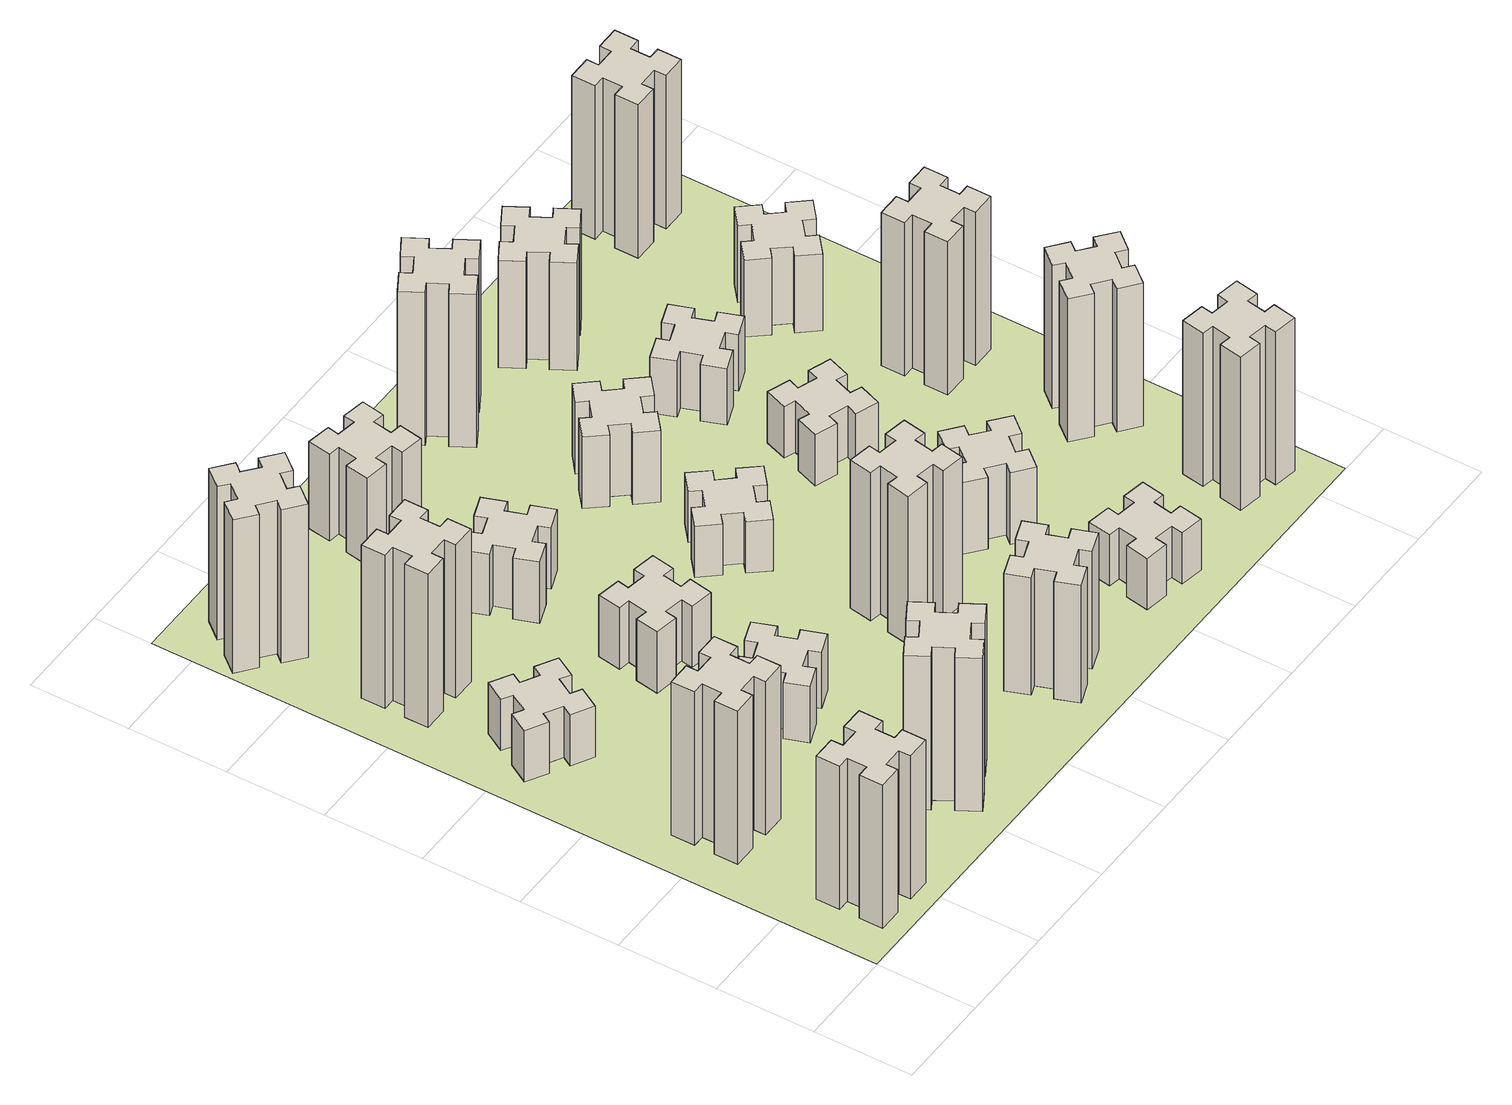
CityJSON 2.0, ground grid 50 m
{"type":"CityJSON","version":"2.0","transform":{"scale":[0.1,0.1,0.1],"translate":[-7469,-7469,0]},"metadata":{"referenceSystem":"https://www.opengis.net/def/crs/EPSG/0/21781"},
"CityObjects":{
"building1":{"type":"Building","attributes":{"class":"1000","function":"1000","usage":"1000","yearOfConstruction":2016,"roofType":"1000","measuredHeight":84,"storeysAboveGround":30,"storeysBelowGround":0},"geometry":[{"type":"Solid","lod":"1","boundaries":[[[[0,1,2,3,4,5,6,7,8,9,10,11,12,13,14,15,16,17,18,19]],[[17,16,20,21]],[[16,15,22,20]],[[15,14,23,22]],[[14,13,24,23]],[[13,12,25,24]],[[12,11,26,25]],[[11,10,27,26]],[[10,9,28,27]],[[9,8,29,28]],[[8,7,30,29]],[[7,6,31,30]],[[6,5,32,31]],[[5,4,33,32]],[[4,3,34,33]],[[3,2,35,34]],[[2,1,36,35]],[[1,0,37,36]],[[0,19,38,37]],[[19,18,39,38]],[[18,17,21,39]],[[24,25,26,27,28,29,30,31,32,33,34,35,36,37,38,39,21,20,22,23]]]]}]},
"building2":{"type":"Building","attributes":{"class":"1000","function":"1000","usage":"1000","yearOfConstruction":2016,"roofType":"1000","measuredHeight":90,"storeysAboveGround":30,"storeysBelowGround":0},"geometry":[{"type":"Solid","lod":"1","boundaries":[[[[40,41,42,43,44,45,46,47,48,49,50,51,52,53,54,55,56,57,58,59]],[[57,56,60,61]],[[56,55,62,60]],[[55,54,63,62]],[[54,53,64,63]],[[53,52,65,64]],[[52,51,66,65]],[[51,50,67,66]],[[50,49,68,67]],[[49,48,69,68]],[[48,47,70,69]],[[47,46,71,70]],[[46,45,72,71]],[[45,44,73,72]],[[44,43,74,73]],[[43,42,75,74]],[[42,41,76,75]],[[41,40,77,76]],[[40,59,78,77]],[[59,58,79,78]],[[58,57,61,79]],[[64,65,66,67,68,69,70,71,72,73,74,75,76,77,78,79,61,60,62,63]]]]}]},
"building3":{"type":"Building","attributes":{"class":"1000","function":"1000","usage":"1000","yearOfConstruction":2016,"roofType":"1000","measuredHeight":30,"storeysAboveGround":30,"storeysBelowGround":0},"geometry":[{"type":"Solid","lod":"1","boundaries":[[[[80,81,82,83,84,85,86,87,88,89,90,91,92,93,94,95,96,97,98,99]],[[97,96,100,101]],[[96,95,102,100]],[[95,94,103,102]],[[94,93,104,103]],[[93,92,105,104]],[[92,91,106,105]],[[91,90,107,106]],[[90,89,108,107]],[[89,88,109,108]],[[88,87,110,109]],[[87,86,111,110]],[[86,85,112,111]],[[85,84,113,112]],[[84,83,114,113]],[[83,82,115,114]],[[82,81,116,115]],[[81,80,117,116]],[[80,99,118,117]],[[99,98,119,118]],[[98,97,101,119]],[[104,105,106,107,108,109,110,111,112,113,114,115,116,117,118,119,101,100,102,103]]]]}]},
"building4":{"type":"Building","attributes":{"class":"1000","function":"1000","usage":"1000","yearOfConstruction":2016,"roofType":"1000","measuredHeight":90,"storeysAboveGround":30,"storeysBelowGround":0},"geometry":[{"type":"Solid","lod":"1","boundaries":[[[[120,121,122,123,124,125,126,127,128,129,130,131,132,133,134,135,136,137,138,139]],[[137,136,140,141]],[[136,135,142,140]],[[135,134,143,142]],[[134,133,144,143]],[[133,132,145,144]],[[132,131,146,145]],[[131,130,147,146]],[[130,129,148,147]],[[129,128,149,148]],[[128,127,150,149]],[[127,126,151,150]],[[126,125,152,151]],[[125,124,153,152]],[[124,123,154,153]],[[123,122,155,154]],[[122,121,156,155]],[[121,120,157,156]],[[120,139,158,157]],[[139,138,159,158]],[[138,137,141,159]],[[144,145,146,147,148,149,150,151,152,153,154,155,156,157,158,159,141,140,142,143]]]]}]},
"building5":{"type":"Building","attributes":{"class":"1000","function":"1000","usage":"1000","yearOfConstruction":2016,"roofType":"1000","measuredHeight":90,"storeysAboveGround":30,"storeysBelowGround":0},"geometry":[{"type":"Solid","lod":"1","boundaries":[[[[160,161,162,163,164,165,166,167,168,169,170,171,172,173,174,175,176,177,178,179]],[[177,176,180,181]],[[176,175,182,180]],[[175,174,183,182]],[[174,173,184,183]],[[173,172,185,184]],[[172,171,186,185]],[[171,170,187,186]],[[170,169,188,187]],[[169,168,189,188]],[[168,167,190,189]],[[167,166,191,190]],[[166,165,192,191]],[[165,164,193,192]],[[164,163,194,193]],[[163,162,195,194]],[[162,161,196,195]],[[161,160,197,196]],[[160,179,198,197]],[[179,178,199,198]],[[178,177,181,199]],[[184,185,186,187,188,189,190,191,192,193,194,195,196,197,198,199,181,180,182,183]]]]}]},
"building6":{"type":"Building","attributes":{"class":"1000","function":"1000","usage":"1000","yearOfConstruction":2016,"roofType":"1000","measuredHeight":90,"storeysAboveGround":30,"storeysBelowGround":0},"geometry":[{"type":"Solid","lod":"1","boundaries":[[[[200,201,202,203,204,205,206,207,208,209,210,211,212,213,214,215,216,217,218,219]],[[217,216,220,221]],[[216,215,222,220]],[[215,214,223,222]],[[214,213,224,223]],[[213,212,225,224]],[[212,211,226,225]],[[211,210,227,226]],[[210,209,228,227]],[[209,208,229,228]],[[208,207,230,229]],[[207,206,231,230]],[[206,205,232,231]],[[205,204,233,232]],[[204,203,234,233]],[[203,202,235,234]],[[202,201,236,235]],[[201,200,237,236]],[[200,219,238,237]],[[219,218,239,238]],[[218,217,221,239]],[[224,225,226,227,228,229,230,231,232,233,234,235,236,237,238,239,221,220,222,223]]]]}]},
"building7":{"type":"Building","attributes":{"class":"1000","function":"1000","usage":"1000","yearOfConstruction":2016,"roofType":"1000","measuredHeight":33,"storeysAboveGround":30,"storeysBelowGround":0},"geometry":[{"type":"Solid","lod":"1","boundaries":[[[[240,241,242,243,244,245,246,247,248,249,250,251,252,253,254,255,256,257,258,259]],[[257,256,260,261]],[[256,255,262,260]],[[255,254,263,262]],[[254,253,264,263]],[[253,252,265,264]],[[252,251,266,265]],[[251,250,267,266]],[[250,249,268,267]],[[249,248,269,268]],[[248,247,270,269]],[[247,246,271,270]],[[246,245,272,271]],[[245,244,273,272]],[[244,243,274,273]],[[243,242,275,274]],[[242,241,276,275]],[[241,240,277,276]],[[240,259,278,277]],[[259,258,279,278]],[[258,257,261,279]],[[264,265,266,267,268,269,270,271,272,273,274,275,276,277,278,279,261,260,262,263]]]]}]},
"building8":{"type":"Building","attributes":{"class":"1000","function":"1000","usage":"1000","yearOfConstruction":2016,"roofType":"1000","measuredHeight":36,"storeysAboveGround":30,"storeysBelowGround":0},"geometry":[{"type":"Solid","lod":"1","boundaries":[[[[280,281,282,283,284,285,286,287,288,289,290,291,292,293,294,295,296,297,298,299]],[[297,296,300,301]],[[296,295,302,300]],[[295,294,303,302]],[[294,293,304,303]],[[293,292,305,304]],[[292,291,306,305]],[[291,290,307,306]],[[290,289,308,307]],[[289,288,309,308]],[[288,287,310,309]],[[287,286,311,310]],[[286,285,312,311]],[[285,284,313,312]],[[284,283,314,313]],[[283,282,315,314]],[[282,281,316,315]],[[281,280,317,316]],[[280,299,318,317]],[[299,298,319,318]],[[298,297,301,319]],[[304,305,306,307,308,309,310,311,312,313,314,315,316,317,318,319,301,300,302,303]]]]}]},
"building9":{"type":"Building","attributes":{"class":"1000","function":"1000","usage":"1000","yearOfConstruction":2016,"roofType":"1000","measuredHeight":36,"storeysAboveGround":30,"storeysBelowGround":0},"geometry":[{"type":"Solid","lod":"1","boundaries":[[[[320,321,322,323,324,325,326,327,328,329,330,331,332,333,334,335,336,337,338,339]],[[337,336,340,341]],[[336,335,342,340]],[[335,334,343,342]],[[334,333,344,343]],[[333,332,345,344]],[[332,331,346,345]],[[331,330,347,346]],[[330,329,348,347]],[[329,328,349,348]],[[328,327,350,349]],[[327,326,351,350]],[[326,325,352,351]],[[325,324,353,352]],[[324,323,354,353]],[[323,322,355,354]],[[322,321,356,355]],[[321,320,357,356]],[[320,339,358,357]],[[339,338,359,358]],[[338,337,341,359]],[[344,345,346,347,348,349,350,351,352,353,354,355,356,357,358,359,341,340,342,343]]]]}]},
"building10":{"type":"Building","attributes":{"class":"1000","function":"1000","usage":"1000","yearOfConstruction":2016,"roofType":"1000","measuredHeight":69,"storeysAboveGround":30,"storeysBelowGround":0},"geometry":[{"type":"Solid","lod":"1","boundaries":[[[[360,361,362,363,364,365,366,367,368,369,370,371,372,373,374,375,376,377,378,379]],[[377,376,380,381]],[[376,375,382,380]],[[375,374,383,382]],[[374,373,384,383]],[[373,372,385,384]],[[372,371,386,385]],[[371,370,387,386]],[[370,369,388,387]],[[369,368,389,388]],[[368,367,390,389]],[[367,366,391,390]],[[366,365,392,391]],[[365,364,393,392]],[[364,363,394,393]],[[363,362,395,394]],[[362,361,396,395]],[[361,360,397,396]],[[360,379,398,397]],[[379,378,399,398]],[[378,377,381,399]],[[384,385,386,387,388,389,390,391,392,393,394,395,396,397,398,399,381,380,382,383]]]]}]},
"building11":{"type":"Building","attributes":{"class":"1000","function":"1000","usage":"1000","yearOfConstruction":2016,"roofType":"1000","measuredHeight":51,"storeysAboveGround":30,"storeysBelowGround":0},"geometry":[{"type":"Solid","lod":"1","boundaries":[[[[400,401,402,403,404,405,406,407,408,409,410,411,412,413,414,415,416,417,418,419]],[[417,416,420,421]],[[416,415,422,420]],[[415,414,423,422]],[[414,413,424,423]],[[413,412,425,424]],[[412,411,426,425]],[[411,410,427,426]],[[410,409,428,427]],[[409,408,429,428]],[[408,407,430,429]],[[407,406,431,430]],[[406,405,432,431]],[[405,404,433,432]],[[404,403,434,433]],[[403,402,435,434]],[[402,401,436,435]],[[401,400,437,436]],[[400,419,438,437]],[[419,418,439,438]],[[418,417,421,439]],[[424,425,426,427,428,429,430,431,432,433,434,435,436,437,438,439,421,420,422,423]]]]}]},
"building12":{"type":"Building","attributes":{"class":"1000","function":"1000","usage":"1000","yearOfConstruction":2016,"roofType":"1000","measuredHeight":87,"storeysAboveGround":30,"storeysBelowGround":0},"geometry":[{"type":"Solid","lod":"1","boundaries":[[[[440,441,442,443,444,445,446,447,448,449,450,451,452,453,454,455,456,457,458,459]],[[457,456,460,461]],[[456,455,462,460]],[[455,454,463,462]],[[454,453,464,463]],[[453,452,465,464]],[[452,451,466,465]],[[451,450,467,466]],[[450,449,468,467]],[[449,448,469,468]],[[448,447,470,469]],[[447,446,471,470]],[[446,445,472,471]],[[445,444,473,472]],[[444,443,474,473]],[[443,442,475,474]],[[442,441,476,475]],[[441,440,477,476]],[[440,459,478,477]],[[459,458,479,478]],[[458,457,461,479]],[[464,465,466,467,468,469,470,471,472,473,474,475,476,477,478,479,461,460,462,463]]]]}]},
"building13":{"type":"Building","attributes":{"class":"1000","function":"1000","usage":"1000","yearOfConstruction":2016,"roofType":"1000","measuredHeight":30,"storeysAboveGround":30,"storeysBelowGround":0},"geometry":[{"type":"Solid","lod":"1","boundaries":[[[[480,481,482,483,484,485,486,487,488,489,490,491,492,493,494,495,496,497,498,499]],[[497,496,500,501]],[[496,495,502,500]],[[495,494,503,502]],[[494,493,504,503]],[[493,492,505,504]],[[492,491,506,505]],[[491,490,507,506]],[[490,489,508,507]],[[489,488,509,508]],[[488,487,510,509]],[[487,486,511,510]],[[486,485,512,511]],[[485,484,513,512]],[[484,483,514,513]],[[483,482,515,514]],[[482,481,516,515]],[[481,480,517,516]],[[480,499,518,517]],[[499,498,519,518]],[[498,497,501,519]],[[504,505,506,507,508,509,510,511,512,513,514,515,516,517,518,519,501,500,502,503]]]]}]},
"building14":{"type":"Building","attributes":{"class":"1000","function":"1000","usage":"1000","yearOfConstruction":2016,"roofType":"1000","measuredHeight":42,"storeysAboveGround":30,"storeysBelowGround":0},"geometry":[{"type":"Solid","lod":"1","boundaries":[[[[520,521,522,523,524,525,526,527,528,529,530,531,532,533,534,535,536,537,538,539]],[[537,536,540,541]],[[536,535,542,540]],[[535,534,543,542]],[[534,533,544,543]],[[533,532,545,544]],[[532,531,546,545]],[[531,530,547,546]],[[530,529,548,547]],[[529,528,549,548]],[[528,527,550,549]],[[527,526,551,550]],[[526,525,552,551]],[[525,524,553,552]],[[524,523,554,553]],[[523,522,555,554]],[[522,521,556,555]],[[521,520,557,556]],[[520,539,558,557]],[[539,538,559,558]],[[538,537,541,559]],[[544,545,546,547,548,549,550,551,552,553,554,555,556,557,558,559,541,540,542,543]]]]}]},
"building15":{"type":"Building","attributes":{"class":"1000","function":"1000","usage":"1000","yearOfConstruction":2016,"roofType":"1000","measuredHeight":30,"storeysAboveGround":30,"storeysBelowGround":0},"geometry":[{"type":"Solid","lod":"1","boundaries":[[[[560,561,562,563,564,565,566,567,568,569,570,571,572,573,574,575,576,577,578,579]],[[577,576,580,581]],[[576,575,582,580]],[[575,574,583,582]],[[574,573,584,583]],[[573,572,585,584]],[[572,571,586,585]],[[571,570,587,586]],[[570,569,588,587]],[[569,568,589,588]],[[568,567,590,589]],[[567,566,591,590]],[[566,565,592,591]],[[565,564,593,592]],[[564,563,594,593]],[[563,562,595,594]],[[562,561,596,595]],[[561,560,597,596]],[[560,579,598,597]],[[579,578,599,598]],[[578,577,581,599]],[[584,585,586,587,588,589,590,591,592,593,594,595,596,597,598,599,581,580,582,583]]]]}]},
"building16":{"type":"Building","attributes":{"class":"1000","function":"1000","usage":"1000","yearOfConstruction":2016,"roofType":"1000","measuredHeight":90,"storeysAboveGround":30,"storeysBelowGround":0},"geometry":[{"type":"Solid","lod":"1","boundaries":[[[[600,601,602,603,604,605,606,607,608,609,610,611,612,613,614,615,616,617,618,619]],[[617,616,620,621]],[[616,615,622,620]],[[615,614,623,622]],[[614,613,624,623]],[[613,612,625,624]],[[612,611,626,625]],[[611,610,627,626]],[[610,609,628,627]],[[609,608,629,628]],[[608,607,630,629]],[[607,606,631,630]],[[606,605,632,631]],[[605,604,633,632]],[[604,603,634,633]],[[603,602,635,634]],[[602,601,636,635]],[[601,600,637,636]],[[600,619,638,637]],[[619,618,639,638]],[[618,617,621,639]],[[624,625,626,627,628,629,630,631,632,633,634,635,636,637,638,639,621,620,622,623]]]]}]},
"building17":{"type":"Building","attributes":{"class":"1000","function":"1000","usage":"1000","yearOfConstruction":2016,"roofType":"1000","measuredHeight":42,"storeysAboveGround":30,"storeysBelowGround":0},"geometry":[{"type":"Solid","lod":"1","boundaries":[[[[640,641,642,643,644,645,646,647,648,649,650,651,652,653,654,655,656,657,658,659]],[[657,656,660,661]],[[656,655,662,660]],[[655,654,663,662]],[[654,653,664,663]],[[653,652,665,664]],[[652,651,666,665]],[[651,650,667,666]],[[650,649,668,667]],[[649,648,669,668]],[[648,647,670,669]],[[647,646,671,670]],[[646,645,672,671]],[[645,644,673,672]],[[644,643,674,673]],[[643,642,675,674]],[[642,641,676,675]],[[641,640,677,676]],[[640,659,678,677]],[[659,658,679,678]],[[658,657,661,679]],[[664,665,666,667,668,669,670,671,672,673,674,675,676,677,678,679,661,660,662,663]]]]}]},
"building18":{"type":"Building","attributes":{"class":"1000","function":"1000","usage":"1000","yearOfConstruction":2016,"roofType":"1000","measuredHeight":30,"storeysAboveGround":30,"storeysBelowGround":0},"geometry":[{"type":"Solid","lod":"1","boundaries":[[[[680,681,682,683,684,685,686,687,688,689,690,691,692,693,694,695,696,697,698,699]],[[697,696,700,701]],[[696,695,702,700]],[[695,694,703,702]],[[694,693,704,703]],[[693,692,705,704]],[[692,691,706,705]],[[691,690,707,706]],[[690,689,708,707]],[[689,688,709,708]],[[688,687,710,709]],[[687,686,711,710]],[[686,685,712,711]],[[685,684,713,712]],[[684,683,714,713]],[[683,682,715,714]],[[682,681,716,715]],[[681,680,717,716]],[[680,699,718,717]],[[699,698,719,718]],[[698,697,701,719]],[[704,705,706,707,708,709,710,711,712,713,714,715,716,717,718,719,701,700,702,703]]]]}]},
"building19":{"type":"Building","attributes":{"class":"1000","function":"1000","usage":"1000","yearOfConstruction":2016,"roofType":"1000","measuredHeight":33,"storeysAboveGround":30,"storeysBelowGround":0},"geometry":[{"type":"Solid","lod":"1","boundaries":[[[[720,721,722,723,724,725,726,727,728,729,730,731,732,733,734,735,736,737,738,739]],[[737,736,740,741]],[[736,735,742,740]],[[735,734,743,742]],[[734,733,744,743]],[[733,732,745,744]],[[732,731,746,745]],[[731,730,747,746]],[[730,729,748,747]],[[729,728,749,748]],[[728,727,750,749]],[[727,726,751,750]],[[726,725,752,751]],[[725,724,753,752]],[[724,723,754,753]],[[723,722,755,754]],[[722,721,756,755]],[[721,720,757,756]],[[720,739,758,757]],[[739,738,759,758]],[[738,737,741,759]],[[744,745,746,747,748,749,750,751,752,753,754,755,756,757,758,759,741,740,742,743]]]]}]},
"building20":{"type":"Building","attributes":{"class":"1000","function":"1000","usage":"1000","yearOfConstruction":2016,"roofType":"1000","measuredHeight":63,"storeysAboveGround":30,"storeysBelowGround":0},"geometry":[{"type":"Solid","lod":"1","boundaries":[[[[760,761,762,763,764,765,766,767,768,769,770,771,772,773,774,775,776,777,778,779]],[[777,776,780,781]],[[776,775,782,780]],[[775,774,783,782]],[[774,773,784,783]],[[773,772,785,784]],[[772,771,786,785]],[[771,770,787,786]],[[770,769,788,787]],[[769,768,789,788]],[[768,767,790,789]],[[767,766,791,790]],[[766,765,792,791]],[[765,764,793,792]],[[764,763,794,793]],[[763,762,795,794]],[[762,761,796,795]],[[761,760,797,796]],[[760,779,798,797]],[[779,778,799,798]],[[778,777,781,799]],[[784,785,786,787,788,789,790,791,792,793,794,795,796,797,798,799,781,780,782,783]]]]}]},
"building21":{"type":"Building","attributes":{"class":"1000","function":"1000","usage":"1000","yearOfConstruction":2016,"roofType":"1000","measuredHeight":90,"storeysAboveGround":30,"storeysBelowGround":0},"geometry":[{"type":"Solid","lod":"1","boundaries":[[[[800,801,802,803,804,805,806,807,808,809,810,811,812,813,814,815,816,817,818,819]],[[817,816,820,821]],[[816,815,822,820]],[[815,814,823,822]],[[814,813,824,823]],[[813,812,825,824]],[[812,811,826,825]],[[811,810,827,826]],[[810,809,828,827]],[[809,808,829,828]],[[808,807,830,829]],[[807,806,831,830]],[[806,805,832,831]],[[805,804,833,832]],[[804,803,834,833]],[[803,802,835,834]],[[802,801,836,835]],[[801,800,837,836]],[[800,819,838,837]],[[819,818,839,838]],[[818,817,821,839]],[[824,825,826,827,828,829,830,831,832,833,834,835,836,837,838,839,821,820,822,823]]]]}]},
"building22":{"type":"Building","attributes":{"class":"1000","function":"1000","usage":"1000","yearOfConstruction":2016,"roofType":"1000","measuredHeight":84,"storeysAboveGround":30,"storeysBelowGround":0},"geometry":[{"type":"Solid","lod":"1","boundaries":[[[[840,841,842,843,844,845,846,847,848,849,850,851,852,853,854,855,856,857,858,859]],[[857,856,860,861]],[[856,855,862,860]],[[855,854,863,862]],[[854,853,864,863]],[[853,852,865,864]],[[852,851,866,865]],[[851,850,867,866]],[[850,849,868,867]],[[849,848,869,868]],[[848,847,870,869]],[[847,846,871,870]],[[846,845,872,871]],[[845,844,873,872]],[[844,843,874,873]],[[843,842,875,874]],[[842,841,876,875]],[[841,840,877,876]],[[840,859,878,877]],[[859,858,879,878]],[[858,857,861,879]],[[864,865,866,867,868,869,870,871,872,873,874,875,876,877,878,879,861,860,862,863]]]]}]},
"building23":{"type":"Building","attributes":{"class":"1000","function":"1000","usage":"1000","yearOfConstruction":2016,"roofType":"1000","measuredHeight":90,"storeysAboveGround":30,"storeysBelowGround":0},"geometry":[{"type":"Solid","lod":"1","boundaries":[[[[880,881,882,883,884,885,886,887,888,889,890,891,892,893,894,895,896,897,898,899]],[[897,896,900,901]],[[896,895,902,900]],[[895,894,903,902]],[[894,893,904,903]],[[893,892,905,904]],[[892,891,906,905]],[[891,890,907,906]],[[890,889,908,907]],[[889,888,909,908]],[[888,887,910,909]],[[887,886,911,910]],[[886,885,912,911]],[[885,884,913,912]],[[884,883,914,913]],[[883,882,915,914]],[[882,881,916,915]],[[881,880,917,916]],[[880,899,918,917]],[[899,898,919,918]],[[898,897,901,919]],[[904,905,906,907,908,909,910,911,912,913,914,915,916,917,918,919,901,900,902,903]]]]}]},
"building24":{"type":"Building","attributes":{"class":"1000","function":"1000","usage":"1000","yearOfConstruction":2016,"roofType":"1000","measuredHeight":45,"storeysAboveGround":30,"storeysBelowGround":0},"geometry":[{"type":"Solid","lod":"1","boundaries":[[[[920,921,922,923,924,925,926,927,928,929,930,931,932,933,934,935,936,937,938,939]],[[937,936,940,941]],[[936,935,942,940]],[[935,934,943,942]],[[934,933,944,943]],[[933,932,945,944]],[[932,931,946,945]],[[931,930,947,946]],[[930,929,948,947]],[[929,928,949,948]],[[928,927,950,949]],[[927,926,951,950]],[[926,925,952,951]],[[925,924,953,952]],[[924,923,954,953]],[[923,922,955,954]],[[922,921,956,955]],[[921,920,957,956]],[[920,939,958,957]],[[939,938,959,958]],[[938,937,941,959]],[[944,945,946,947,948,949,950,951,952,953,954,955,956,957,958,959,941,940,942,943]]]]}]},
"building25":{"type":"Building","attributes":{"class":"1000","function":"1000","usage":"1000","yearOfConstruction":2016,"roofType":"1000","measuredHeight":90,"storeysAboveGround":30,"storeysBelowGround":0},"geometry":[{"type":"Solid","lod":"1","boundaries":[[[[960,961,962,963,964,965,966,967,968,969,970,971,972,973,974,975,976,977,978,979]],[[977,976,980,981]],[[976,975,982,980]],[[975,974,983,982]],[[974,973,984,983]],[[973,972,985,984]],[[972,971,986,985]],[[971,970,987,986]],[[970,969,988,987]],[[969,968,989,988]],[[968,967,990,989]],[[967,966,991,990]],[[966,965,992,991]],[[965,964,993,992]],[[964,963,994,993]],[[963,962,995,994]],[[962,961,996,995]],[[961,960,997,996]],[[960,979,998,997]],[[979,978,999,998]],[[978,977,981,999]],[[984,985,986,987,988,989,990,991,992,993,994,995,996,997,998,999,981,980,982,983]]]]}]},
"landuse1":{"type":"LandUse","attributes":{"name":"plot1","function":"1010"},"geometry":[{"type":"MultiSurface","lod":"1","boundaries":[[[1000,1001,1002,1003]]]}]}
},
"vertices":[
[265,325,0],[265,225,0],[205,225,0],[205,105,0],[325,105,0],[325,165,0],[425,165,0],[425,105,0],[545,105,0],[545,225,0],[485,225,0],[485,325,0],[545,325,0],[545,445,0],[425,445,0],[425,385,0],[325,385,0],[325,445,0],[205,445,0],[205,325,0],[325,385,840],[325,445,840],[425,385,840],[425,445,840],[545,445,840],[545,325,840],[485,325,840],[485,225,840],[545,225,840],[545,105,840],[425,105,840],[425,165,840],[325,165,840],[325,105,840],[205,105,840],[205,225,840],[265,225,840],[265,325,840],[205,325,840],[205,445,840],
[265,1065,0],[265,965,0],[205,965,0],[205,845,0],[325,845,0],[325,905,0],[425,905,0],[425,845,0],[545,845,0],[545,965,0],[485,965,0],[485,1065,0],[545,1065,0],[545,1185,0],[425,1185,0],[425,1125,0],[325,1125,0],[325,1185,0],[205,1185,0],[205,1065,0],[325,1125,900],[325,1185,900],[425,1125,900],[425,1185,900],[545,1185,900],[545,1065,900],[485,1065,900],[485,965,900],[545,965,900],[545,845,900],[425,845,900],[425,905,900],[325,905,900],[325,845,900],[205,845,900],[205,965,900],[265,965,900],[265,1065,900],[205,1065,900],[205,1185,900],
[474,2026,0],[387,2076,0],[417,2128,0],[313,2188,0],[253,2084,0],[305,2054,0],[255,1967,0],[203,1997,0],[143,1893,0],[247,1833,0],[277,1885,0],[364,1835,0],[334,1783,0],[438,1723,0],[498,1827,0],[446,1857,0],[496,1944,0],[548,1914,0],[608,2018,0],[504,2078,0],[496,1944,300],[548,1914,300],[446,1857,300],[498,1827,300],[438,1723,300],[334,1783,300],[364,1835,300],[277,1885,300],[247,1833,300],[143,1893,300],[203,1997,300],[255,1967,300],[305,2054,300],[253,2084,300],[313,2188,300],[417,2128,300],[387,2076,300],[474,2026,300],[504,2078,300],[608,2018,300],
[485,2545,0],[485,2645,0],[545,2645,0],[545,2765,0],[425,2765,0],[425,2705,0],[325,2705,0],[325,2765,0],[205,2765,0],[205,2645,0],[265,2645,0],[265,2545,0],[205,2545,0],[205,2425,0],[325,2425,0],[325,2485,0],[425,2485,0],[425,2425,0],[545,2425,0],[545,2545,0],[425,2485,900],[425,2425,900],[325,2485,900],[325,2425,900],[205,2425,900],[205,2545,900],[265,2545,900],[265,2645,900],[205,2645,900],[205,2765,900],[325,2765,900],[325,2705,900],[425,2705,900],[425,2765,900],[545,2765,900],[545,2645,900],[485,2645,900],[485,2545,900],[545,2545,900],[545,2425,900],
[1127,255,0],[1214,305,0],[1244,253,0],[1348,313,0],[1288,417,0],[1236,387,0],[1186,474,0],[1238,504,0],[1178,608,0],[1074,548,0],[1104,496,0],[1017,446,0],[987,498,0],[883,438,0],[943,334,0],[995,364,0],[1045,277,0],[993,247,0],[1053,143,0],[1157,203,0],[1045,277,900],[993,247,900],[995,364,900],[943,334,900],[883,438,900],[987,498,900],[1017,446,900],[1104,496,900],[1074,548,900],[1178,608,900],[1238,504,900],[1186,474,900],[1236,387,900],[1288,417,900],[1348,313,900],[1244,253,900],[1214,305,900],[1127,255,900],[1157,203,900],[1053,143,900],
[384,3387,0],[308,3452,0],[346,3498,0],[254,3575,0],[177,3483,0],[223,3444,0],[159,3368,0],[113,3406,0],[36,3314,0],[128,3237,0],[166,3283,0],[243,3219,0],[204,3173,0],[296,3096,0],[373,3188,0],[327,3226,0],[392,3303,0],[438,3264,0],[515,3356,0],[423,3433,0],[392,3303,900],[438,3264,900],[327,3226,900],[373,3188,900],[296,3096,900],[204,3173,900],[243,3219,900],[166,3283,900],[128,3237,900],[36,3314,900],[113,3406,900],[159,3368,900],[223,3444,900],[177,3483,900],[254,3575,900],[346,3498,900],[308,3452,900],[384,3387,900],[423,3433,900],[515,3356,900],
[1125,1336,0],[1031,1302,0],[1010,1358,0],[897,1317,0],[939,1204,0],[995,1225,0],[1029,1131,0],[973,1110,0],[1014,997,0],[1127,1039,0],[1106,1095,0],[1200,1129,0],[1220,1073,0],[1333,1114,0],[1292,1227,0],[1236,1206,0],[1202,1300,0],[1258,1320,0],[1217,1433,0],[1104,1392,0],[1202,1300,330],[1258,1320,330],[1236,1206,330],[1292,1227,330],[1333,1114,330],[1220,1073,330],[1200,1129,330],[1106,1095,330],[1127,1039,330],[1014,997,330],[973,1110,330],[1029,1131,330],[995,1225,330],[939,1204,330],[897,1317,330],[1010,1358,330],[1031,1302,330],[1125,1336,330],[1104,1392,330],[1217,1433,330],
[1047,1756,0],[1145,1738,0],[1135,1679,0],[1253,1658,0],[1274,1777,0],[1215,1787,0],[1232,1885,0],[1291,1875,0],[1312,1993,0],[1194,2014,0],[1184,1955,0],[1085,1972,0],[1096,2031,0],[977,2052,0],[957,1934,0],[1016,1924,0],[998,1825,0],[939,1836,0],[918,1717,0],[1037,1697,0],[998,1825,360],[939,1836,360],[1016,1924,360],[957,1934,360],[977,2052,360],[1096,2031,360],[1085,1972,360],[1184,1955,360],[1194,2014,360],[1312,1993,360],[1291,1875,360],[1232,1885,360],[1215,1787,360],[1274,1777,360],[1253,1658,360],[1135,1679,360],[1145,1738,360],[1047,1756,360],[1037,1697,360],[918,1717,360],
[1106,2475,0],[1200,2509,0],[1220,2453,0],[1333,2494,0],[1292,2607,0],[1236,2586,0],[1202,2680,0],[1258,2700,0],[1217,2813,0],[1104,2772,0],[1125,2716,0],[1031,2682,0],[1010,2738,0],[897,2697,0],[939,2584,0],[995,2605,0],[1029,2511,0],[973,2490,0],[1014,2377,0],[1127,2419,0],[1029,2511,360],[973,2490,360],[995,2605,360],[939,2584,360],[897,2697,360],[1010,2738,360],[1031,2682,360],[1125,2716,360],[1104,2772,360],[1217,2813,360],[1258,2700,360],[1202,2680,360],[1236,2586,360],[1292,2607,360],[1333,2494,360],[1220,2453,360],[1200,2509,360],[1106,2475,360],[1127,2419,360],[1014,2377,360],
[1965,496,0],[1871,462,0],[1850,518,0],[1737,477,0],[1779,364,0],[1835,385,0],[1869,291,0],[1813,270,0],[1854,157,0],[1967,199,0],[1946,255,0],[2040,289,0],[2060,233,0],[2173,274,0],[2132,387,0],[2076,366,0],[2042,460,0],[2098,480,0],[2057,593,0],[1944,552,0],[2042,460,690],[2098,480,690],[2076,366,690],[2132,387,690],[2173,274,690],[2060,233,690],[2040,289,690],[1946,255,690],[1967,199,690],[1854,157,690],[1813,270,690],[1869,291,690],[1835,385,690],[1779,364,690],[1737,477,690],[1850,518,690],[1871,462,690],[1965,496,690],[1944,552,690],[2057,593,690],
[1016,3404,0],[998,3305,0],[939,3316,0],[918,3197,0],[1037,3177,0],[1047,3236,0],[1145,3218,0],[1135,3159,0],[1253,3138,0],[1274,3257,0],[1215,3267,0],[1232,3365,0],[1291,3355,0],[1312,3473,0],[1194,3494,0],[1184,3435,0],[1085,3452,0],[1096,3511,0],[977,3532,0],[957,3414,0],[1085,3452,510],[1096,3511,510],[1184,3435,510],[1194,3494,510],[1312,3473,510],[1291,3355,510],[1232,3365,510],[1215,3267,510],[1274,3257,510],[1253,3138,510],[1135,3159,510],[1145,3218,510],[1047,3236,510],[1037,3177,510],[918,3197,510],[939,3316,510],[998,3305,510],[1016,3404,510],[957,3414,510],[977,3532,510],
[2055,1047,0],[2072,1145,0],[2131,1135,0],[2152,1253,0],[2034,1274,0],[2024,1215,0],[1925,1232,0],[1936,1291,0],[1817,1312,0],[1797,1194,0],[1856,1184,0],[1838,1085,0],[1779,1096,0],[1758,977,0],[1877,957,0],[1887,1016,0],[1985,998,0],[1975,939,0],[2093,918,0],[2114,1037,0],[1985,998,870],[1975,939,870],[1887,1016,870],[1877,957,870],[1758,977,870],[1779,1096,870],[1838,1085,870],[1856,1184,870],[1797,1194,870],[1817,1312,870],[1936,1291,870],[1925,1232,870],[2024,1215,870],[2034,1274,870],[2152,1253,870],[2131,1135,870],[2072,1145,870],[2055,1047,870],[2114,1037,870],[2093,918,870],
[1972,1988,0],[1907,2064,0],[1953,2103,0],[1876,2195,0],[1784,2118,0],[1823,2072,0],[1746,2007,0],[1708,2053,0],[1616,1976,0],[1693,1884,0],[1739,1923,0],[1803,1846,0],[1757,1808,0],[1834,1716,0],[1926,1793,0],[1888,1839,0],[1964,1903,0],[2003,1857,0],[2095,1934,0],[2018,2026,0],[1964,1903,300],[2003,1857,300],[1888,1839,300],[1926,1793,300],[1834,1716,300],[1757,1808,300],[1803,1846,300],[1739,1923,300],[1693,1884,300],[1616,1976,300],[1708,2053,300],[1746,2007,300],[1823,2072,300],[1784,2118,300],[1876,2195,300],[1953,2103,300],[1907,2064,300],[1972,1988,300],[2018,2026,300],[2095,1934,300],
[1839,2563,0],[1903,2486,0],[1857,2448,0],[1934,2356,0],[2026,2433,0],[1988,2479,0],[2064,2543,0],[2103,2497,0],[2195,2574,0],[2118,2666,0],[2072,2628,0],[2007,2704,0],[2053,2743,0],[1976,2835,0],[1884,2758,0],[1923,2712,0],[1846,2647,0],[1808,2693,0],[1716,2616,0],[1793,2524,0],[1846,2647,420],[1808,2693,420],[1923,2712,420],[1884,2758,420],[1976,2835,420],[2053,2743,420],[2007,2704,420],[2072,2628,420],[2118,2666,420],[2195,2574,420],[2103,2497,420],[2064,2543,420],[1988,2479,420],[2026,2433,420],[1934,2356,420],[1857,2448,420],[1903,2486,420],[1839,2563,420],[1793,2524,420],[1716,2616,420],
[2596,444,0],[2578,345,0],[2519,356,0],[2498,237,0],[2617,217,0],[2627,276,0],[2725,258,0],[2715,199,0],[2833,178,0],[2854,297,0],[2795,307,0],[2812,405,0],[2871,395,0],[2892,513,0],[2774,534,0],[2764,475,0],[2665,492,0],[2676,551,0],[2557,572,0],[2537,454,0],[2665,492,300],[2676,551,300],[2764,475,300],[2774,534,300],[2892,513,300],[2871,395,300],[2812,405,300],[2795,307,300],[2854,297,300],[2833,178,300],[2715,199,300],[2725,258,300],[2627,276,300],[2617,217,300],[2498,237,300],[2519,356,300],[2578,345,300],[2596,444,300],[2537,454,300],[2557,572,300],
[1844,3556,0],[1757,3506,0],[1727,3558,0],[1623,3498,0],[1683,3394,0],[1735,3424,0],[1785,3337,0],[1733,3307,0],[1793,3203,0],[1897,3263,0],[1867,3315,0],[1954,3365,0],[1984,3313,0],[2088,3373,0],[2028,3477,0],[1976,3447,0],[1926,3534,0],[1978,3564,0],[1918,3668,0],[1814,3608,0],[1926,3534,900],[1978,3564,900],[1976,3447,900],[2028,3477,900],[2088,3373,900],[1984,3313,900],[1954,3365,900],[1867,3315,900],[1897,3263,900],[1793,3203,900],[1733,3307,900],[1785,3337,900],[1735,3424,900],[1683,3394,900],[1623,3498,900],[1727,3558,900],[1757,3506,900],[1844,3556,900],[1814,3608,900],[1918,3668,900],
[2647,1006,0],[2712,1083,0],[2758,1044,0],[2835,1136,0],[2743,1213,0],[2704,1167,0],[2628,1232,0],[2666,1278,0],[2574,1355,0],[2497,1263,0],[2543,1224,0],[2479,1148,0],[2433,1186,0],[2356,1094,0],[2448,1017,0],[2486,1063,0],[2563,999,0],[2524,953,0],[2616,876,0],[2693,968,0],[2563,999,420],[2524,953,420],[2486,1063,420],[2448,1017,420],[2356,1094,420],[2433,1186,420],[2479,1148,420],[2543,1224,420],[2497,1263,420],[2574,1355,420],[2666,1278,420],[2628,1232,420],[2704,1167,420],[2743,1213,420],[2835,1136,420],[2758,1044,420],[2712,1083,420],[2647,1006,420],[2693,968,420],[2616,876,420],
[2682,1871,0],[2716,1965,0],[2772,1944,0],[2813,2057,0],[2700,2098,0],[2680,2042,0],[2586,2076,0],[2607,2132,0],[2494,2173,0],[2453,2060,0],[2509,2040,0],[2475,1946,0],[2419,1967,0],[2377,1854,0],[2490,1813,0],[2511,1869,0],[2605,1835,0],[2584,1779,0],[2697,1737,0],[2738,1850,0],[2605,1835,300],[2584,1779,300],[2511,1869,300],[2490,1813,300],[2377,1854,300],[2419,1967,300],[2475,1946,300],[2509,2040,300],[2453,2060,300],[2494,2173,300],[2607,2132,300],[2586,2076,300],[2680,2042,300],[2700,2098,300],[2813,2057,300],[2772,1944,300],[2716,1965,300],[2682,1871,300],[2738,1850,300],[2697,1737,300],
[2586,2475,0],[2680,2509,0],[2700,2453,0],[2813,2494,0],[2772,2607,0],[2716,2586,0],[2682,2680,0],[2738,2700,0],[2697,2813,0],[2584,2772,0],[2605,2716,0],[2511,2682,0],[2490,2738,0],[2377,2697,0],[2419,2584,0],[2475,2605,0],[2509,2511,0],[2453,2490,0],[2494,2377,0],[2607,2419,0],[2509,2511,330],[2453,2490,330],[2475,2605,330],[2419,2584,330],[2377,2697,330],[2490,2738,330],[2511,2682,330],[2605,2716,330],[2584,2772,330],[2697,2813,330],[2738,2700,330],[2682,2680,330],[2716,2586,330],[2772,2607,330],[2813,2494,330],[2700,2453,330],[2680,2509,330],[2586,2475,330],[2607,2419,330],[2494,2377,330],
[2616,3347,0],[2566,3434,0],[2618,3464,0],[2558,3568,0],[2454,3508,0],[2484,3456,0],[2397,3406,0],[2367,3458,0],[2263,3398,0],[2323,3294,0],[2375,3324,0],[2425,3237,0],[2373,3207,0],[2433,3103,0],[2537,3163,0],[2507,3215,0],[2594,3265,0],[2624,3213,0],[2728,3273,0],[2668,3377,0],[2594,3265,630],[2624,3213,630],[2507,3215,630],[2537,3163,630],[2433,3103,630],[2373,3207,630],[2425,3237,630],[2375,3324,630],[2323,3294,630],[2263,3398,630],[2367,3458,630],[2397,3406,630],[2484,3456,630],[2454,3508,630],[2558,3568,630],[2618,3464,630],[2566,3434,630],[2616,3347,630],[2668,3377,630],[2728,3273,630],
[3504,475,0],[3405,492,0],[3416,551,0],[3297,572,0],[3277,454,0],[3336,444,0],[3318,345,0],[3259,356,0],[3238,237,0],[3357,217,0],[3367,276,0],[3465,258,0],[3455,199,0],[3573,178,0],[3594,297,0],[3535,307,0],[3552,405,0],[3611,395,0],[3632,513,0],[3514,534,0],[3552,405,900],[3611,395,900],[3535,307,900],[3594,297,900],[3573,178,900],[3455,199,900],[3465,258,900],[3367,276,900],[3357,217,900],[3238,237,900],[3259,356,900],[3318,345,900],[3336,444,900],[3277,454,900],[3297,572,900],[3416,551,900],[3405,492,900],[3504,475,900],[3514,534,900],[3632,513,900],
[3487,1006,0],[3552,1083,0],[3598,1044,0],[3675,1136,0],[3583,1213,0],[3544,1167,0],[3468,1232,0],[3506,1278,0],[3414,1355,0],[3337,1263,0],[3383,1224,0],[3319,1148,0],[3273,1186,0],[3196,1094,0],[3288,1017,0],[3326,1063,0],[3403,999,0],[3364,953,0],[3456,876,0],[3533,968,0],[3403,999,840],[3364,953,840],[3326,1063,840],[3288,1017,840],[3196,1094,840],[3273,1186,840],[3319,1148,840],[3383,1224,840],[3337,1263,840],[3414,1355,840],[3506,1278,840],[3468,1232,840],[3544,1167,840],[3583,1213,840],[3675,1136,840],[3598,1044,840],[3552,1083,840],[3487,1006,840],[3533,968,840],[3456,876,840],
[3445,1805,0],[3445,1905,0],[3505,1905,0],[3505,2025,0],[3385,2025,0],[3385,1965,0],[3285,1965,0],[3285,2025,0],[3165,2025,0],[3165,1905,0],[3225,1905,0],[3225,1805,0],[3165,1805,0],[3165,1685,0],[3285,1685,0],[3285,1745,0],[3385,1745,0],[3385,1685,0],[3505,1685,0],[3505,1805,0],[3385,1745,900],[3385,1685,900],[3285,1745,900],[3285,1685,900],[3165,1685,900],[3165,1805,900],[3225,1805,900],[3225,1905,900],[3165,1905,900],[3165,2025,900],[3285,2025,900],[3285,1965,900],[3385,1965,900],[3385,2025,900],[3505,2025,900],[3505,1905,900],[3445,1905,900],[3445,1805,900],[3505,1805,900],[3505,1685,900],
[3119,2563,0],[3183,2486,0],[3137,2448,0],[3214,2356,0],[3306,2433,0],[3268,2479,0],[3344,2543,0],[3383,2497,0],[3475,2574,0],[3398,2666,0],[3352,2628,0],[3287,2704,0],[3333,2743,0],[3256,2835,0],[3164,2758,0],[3203,2712,0],[3126,2647,0],[3088,2693,0],[2996,2616,0],[3073,2524,0],[3126,2647,450],[3088,2693,450],[3203,2712,450],[3164,2758,450],[3256,2835,450],[3333,2743,450],[3287,2704,450],[3352,2628,450],[3398,2666,450],[3475,2574,450],[3383,2497,450],[3344,2543,450],[3268,2479,450],[3306,2433,450],[3214,2356,450],[3137,2448,450],[3183,2486,450],[3119,2563,450],[3073,2524,450],[2996,2616,450],
[3285,3325,0],[3385,3325,0],[3385,3265,0],[3505,3265,0],[3505,3385,0],[3445,3385,0],[3445,3485,0],[3505,3485,0],[3505,3605,0],[3385,3605,0],[3385,3545,0],[3285,3545,0],[3285,3605,0],[3165,3605,0],[3165,3485,0],[3225,3485,0],[3225,3385,0],[3165,3385,0],[3165,3265,0],[3285,3265,0],[3225,3385,900],[3165,3385,900],[3225,3485,900],[3165,3485,900],[3165,3605,900],[3285,3605,900],[3285,3545,900],[3385,3545,900],[3385,3605,900],[3505,3605,900],[3505,3485,900],[3445,3485,900],[3445,3385,900],[3505,3385,900],[3505,3265,900],[3385,3265,900],[3385,3325,900],[3285,3325,900],[3285,3265,900],[3165,3265,900],
[5,3705,0],[3705,3705,0],[3705,5,0],[5,5,0]
]}
